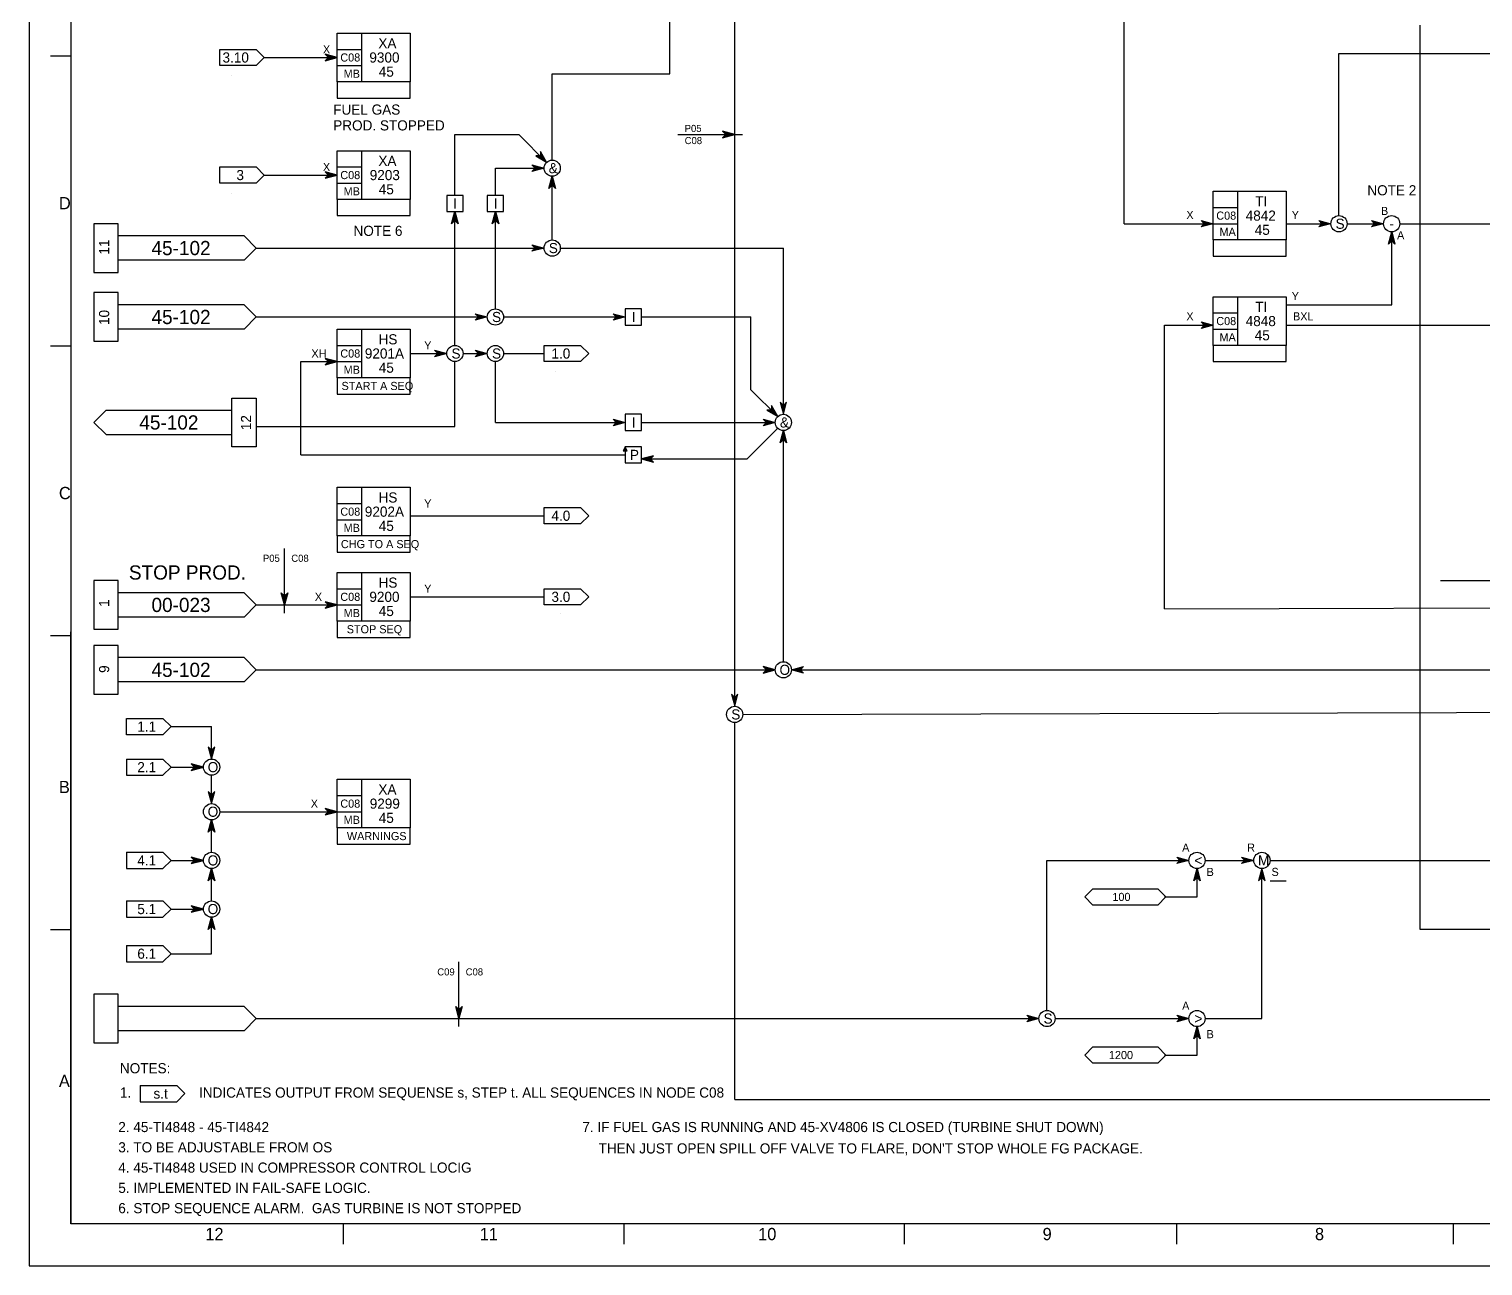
# Model space of a CAD drawing. Extents: x 0 to 841, y 0 to 594.
# Drawn here: x 0 to 358.5, y 0 to 305 of the extents above; entities that cross this region are included whole.
import ezdxf

# ---------------------------------------------------------------- set-up
doc = ezdxf.new("R2010")
doc.units = 0
for name, color, linetype in [('01-LIN-025-A', 7, 'Continuous'), ('08-LIN-050-A', 7, 'Continuous'), ('09-LIN-050-B', 7, 'Continuous'), ('12-LIN-100-A', 7, 'Continuous'), ('35-TXT-025', 7, 'Continuous'), ('43-', 7, 'Continuous'), ('45-', 7, 'Continuous'), ('46-', 7, 'Continuous'), ('48-BOR-018', 7, 'Continuous'), ('49-LOG-UD', 7, 'Continuous'), ('50-REV-035-TRNG', 7, 'Continuous')]:
    doc.layers.add(name, color=color, linetype=linetype)

msp = doc.modelspace()

# ---------------------------------------------------------------- linework, layer by layer
at = {"layer": '01-LIN-025-A'}
for p, q in [((10.33, 582.23), (10.33, 10.38)), ((10.33, 582.23), (10.33, 10.38)), ((10.33, 298.32), (5.32, 298.32)), ((10.33, 298.32), (5.32, 298.32)), ((47, 296), (47, 300)), ((47, 300), (56, 300)), ((47, 296), (47, 300)), ((47, 300), (56, 300)), ((56, 300), (58, 298)), ((56, 300), (58, 298)), ((58, 298), (56, 296)), ((58, 298), (56, 296)), ((56, 296), (47, 296)), ((56, 296), (47, 296)), ((47, 267), (47, 271)), ((47, 271), (56, 271)), ((47, 267), (47, 271)), ((47, 271), (56, 271)), ((56, 271), (58, 269)), ((56, 271), (58, 269)), ((58, 269), (56, 267)), ((58, 269), (56, 267)), ((56, 267), (47, 267)), ((56, 267), (47, 267)), ((10.33, 226.84), (5.32, 226.84)), ((10.33, 226.84), (5.32, 226.84)), ((127, 223), (127, 227)), ((127, 227), (136, 227)), ((127, 223), (127, 227)), ((127, 227), (136, 227)), ((136, 227), (138, 225)), ((136, 227), (138, 225)), ((136, 223), (127, 223)), ((136, 223), (127, 223)), ((138, 225), (136, 223)), ((138, 225), (136, 223)), ((127, 183), (127, 187)), ((127, 187), (136, 187)), ((136, 187), (138, 185)), ((136, 183), (127, 183)), ((138, 185), (136, 183)), ((127, 163), (127, 167)), ((127, 167), (136, 167)), ((136, 167), (138, 165)), ((138, 165), (136, 163)), ((136, 163), (127, 163)), ((10.33, 155.36), (5.32, 155.36)), ((10.33, 155.36), (5.32, 155.36)), ((10.33, 10.38), (10.33, 156.36)), ((10.33, 10.38), (10.33, 156.36)), ((24, 131), (24, 135)), ((24, 135), (33, 135)), ((33, 135), (35, 133)), ((35, 133), (33, 131)), ((33, 131), (24, 131)), ((306, 95), (310, 95)), ((10.33, 82.87), (5.32, 82.87)), ((10.33, 82.87), (5.32, 82.87)), ((648.95, 10.38), (10.33, 10.38)), ((648.95, 10.38), (10.33, 10.38)), ((77.49, 10.38), (77.49, 5.35)), ((77.49, 10.38), (77.49, 5.35)), ((146.65, 10.38), (146.65, 5.35)), ((146.65, 10.38), (146.65, 5.35)), ((215.82, 10.38), (215.82, 5.35)), ((215.82, 10.38), (215.82, 5.35)), ((282.98, 10.38), (282.98, 5.35)), ((282.98, 10.38), (282.98, 5.35)), ((351.14, 10.38), (351.14, 5.35)), ((351.14, 10.38), (351.14, 5.35))]:
    msp.add_line(p, q, dxfattribs=at)
for points in [[(160, 279), (175.95, 279)], [(63, 161), (63, 176.95)], [(106, 59), (106, 74.95)]]:
    msp.add_lwpolyline(points, dxfattribs=at)
at = {"layer": '08-LIN-050-A'}
for p, q in [((343, 83), (343, 306)), ((601, 83), (343, 83))]:
    msp.add_line(p, q, dxfattribs=at)
at = {"layer": '09-LIN-050-B'}
msp.add_lwpolyline([(0, 0), (841, 0), (841, 594), (0, 594)], close=True, dxfattribs=at)
msp.add_lwpolyline([(0, 0), (841, 0), (841, 594), (0, 594)], close=True, dxfattribs=at)
at = {"layer": '12-LIN-100-A'}
for p, q in [((49.8, 293.5), (49.8, 293.5)), ((49.8, 293.5), (49.8, 293.5)), ((49.8, 264.5), (49.8, 264.5)), ((49.8, 264.5), (49.8, 264.5)), ((129.8, 220.5), (129.8, 220.5)), ((129.8, 220.5), (129.8, 220.5)), ((131, 161), (131, 161)), ((24, 125), (24, 121)), ((24, 125), (33, 125)), ((35, 123), (33, 125)), ((33, 121), (35, 123)), ((24, 121), (33, 121)), ((24, 102), (24, 98)), ((24, 102), (33, 102)), ((35, 100), (33, 102)), ((24, 98), (33, 98)), ((33, 98), (35, 100)), ((24, 90), (24, 86)), ((24, 90), (33, 90)), ((35, 88), (33, 90)), ((33, 86), (35, 88)), ((24, 86), (33, 86)), ((24, 79), (24, 75)), ((24, 79), (33, 79)), ((35, 77), (33, 79)), ((33, 75), (35, 77)), ((24, 75), (33, 75)), ((27.4, 44.5), (27.4, 40.5)), ((27.4, 44.5), (36.4, 44.5)), ((38.4, 42.5), (36.4, 44.5)), ((27.4, 40.5), (36.4, 40.5)), ((36.4, 40.5), (38.4, 42.5))]:
    msp.add_line(p, q, dxfattribs=at)
at = {"layer": '46-'}
for p, q in [((76, 298), (73, 298.8)), ((73, 298.8), (73.8, 298)), ((73.8, 298), (73, 297.2)), ((73, 297.2), (76, 298)), ((75.6, 298), (73.4, 298.6)), ((73.4, 298.6), (74, 298)), ((74, 298), (73.4, 297.4)), ((73.4, 297.4), (75.6, 298)), ((75.2, 298), (73.8, 298.4)), ((73.8, 298.4), (74.2, 298)), ((74.2, 298), (73.8, 297.6)), ((73.8, 297.6), (75.2, 298)), ((74.8, 298), (74.2, 298.2)), ((74.2, 298.2), (74.4, 298)), ((74.4, 298), (74.2, 297.8)), ((74.2, 297.8), (74.8, 298)), ((174, 279), (171, 279.8)), ((171, 279.8), (171.8, 279)), ((171.8, 279), (171, 278.2)), ((171, 278.2), (174, 279)), ((173.6, 279), (171.4, 279.6)), ((171.4, 279.6), (172, 279)), ((172, 279), (171.4, 278.4)), ((171.4, 278.4), (173.6, 279)), ((173.2, 279), (171.8, 279.4)), ((171.8, 279.4), (172.2, 279)), ((172.2, 279), (171.8, 278.6)), ((171.8, 278.6), (173.2, 279)), ((172.8, 279), (172.2, 279.2)), ((172.2, 279.2), (172.4, 279)), ((172.4, 279), (172.2, 278.8)), ((172.2, 278.8), (172.8, 279)), ((126.07, 273.72), (124.94, 273.72)), ((124.94, 273.72), (127.63, 272.17)), ((126.22, 273.58), (125.37, 273.58)), ((125.37, 273.58), (127.35, 272.45)), ((126.36, 273.44), (125.79, 273.44)), ((125.79, 273.44), (127.06, 272.73)), ((127.63, 272.17), (126.07, 274.85)), ((126.07, 274.85), (126.07, 273.72)), ((127.35, 272.45), (126.22, 274.43)), ((126.22, 274.43), (126.22, 273.58)), ((126.5, 273.3), (126.22, 273.3)), ((126.22, 273.3), (126.78, 273.02)), ((127.06, 272.73), (126.36, 274.01)), ((126.36, 274.01), (126.36, 273.44)), ((126.78, 273.02), (126.5, 273.58)), ((126.5, 273.58), (126.5, 273.3)), ((76, 269), (73, 269.8)), ((73, 269.8), (73.8, 269)), ((73.8, 269), (73, 268.2)), ((73, 268.2), (76, 269)), ((75.6, 269), (73.4, 269.6)), ((73.4, 269.6), (74, 269)), ((74, 269), (73.4, 268.4)), ((73.4, 268.4), (75.6, 269)), ((75.2, 269), (73.8, 269.4)), ((73.8, 269.4), (74.2, 269)), ((74.2, 269), (73.8, 268.6)), ((73.8, 268.6), (75.2, 269)), ((74.8, 269), (74.2, 269.2)), ((74.2, 269.2), (74.4, 269)), ((74.4, 269), (74.2, 268.8)), ((74.2, 268.8), (74.8, 269)), ((124.8, 270.7), (124, 271.5)), ((124, 271.5), (127, 270.7)), ((127, 270.7), (124, 269.9)), ((124, 269.9), (124.8, 270.7)), ((125, 270.7), (124.4, 271.3)), ((124.4, 271.3), (126.6, 270.7)), ((126.6, 270.7), (124.4, 270.1)), ((124.4, 270.1), (125, 270.7)), ((125.2, 270.7), (124.8, 271.1)), ((124.8, 271.1), (126.2, 270.7)), ((126.2, 270.7), (124.8, 270.3)), ((124.8, 270.3), (125.2, 270.7)), ((125.4, 270.7), (125.2, 270.9)), ((125.2, 270.9), (125.8, 270.7)), ((125.8, 270.7), (125.2, 270.5)), ((125.2, 270.5), (125.4, 270.7)), ((128.2, 265.7), (129, 268.7)), ((129, 266.5), (128.2, 265.7)), ((128.4, 266.1), (129, 268.3)), ((129, 266.7), (128.4, 266.1)), ((128.6, 266.5), (129, 267.89)), ((129, 266.89), (128.6, 266.5)), ((128.8, 266.9), (129, 267.5)), ((129, 267.1), (128.8, 266.9)), ((129, 268.7), (129.8, 265.7)), ((129, 268.3), (129.6, 266.1)), ((129, 267.89), (129.4, 266.5)), ((129, 267.5), (129.2, 266.9)), ((129.2, 266.9), (129, 267.1)), ((129.4, 266.5), (129, 266.89)), ((129.6, 266.1), (129, 266.7)), ((129.8, 265.7), (129, 266.5)), ((104.2, 257), (105, 260)), ((104.4, 257.4), (105, 259.6)), ((104.6, 257.8), (105, 259.2)), ((105, 258.2), (104.6, 257.8)), ((104.8, 258.2), (105, 258.8)), ((105, 258.4), (104.8, 258.2)), ((105, 260), (105.8, 257)), ((105, 259.6), (105.6, 257.4)), ((105, 259.2), (105.4, 257.8)), ((105, 258.8), (105.2, 258.2)), ((105.2, 258.2), (105, 258.4)), ((105.4, 257.8), (105, 258.2)), ((114.2, 257), (115, 260)), ((114.4, 257.4), (115, 259.6)), ((114.6, 257.8), (115, 259.2)), ((115, 258.2), (114.6, 257.8)), ((114.8, 258.2), (115, 258.8)), ((115, 258.4), (114.8, 258.2)), ((115, 260), (115.8, 257)), ((115, 259.6), (115.6, 257.4)), ((115, 259.2), (115.4, 257.8)), ((115, 258.8), (115.2, 258.2)), ((115.2, 258.2), (115, 258.4)), ((115.4, 257.8), (115, 258.2)), ((105, 257.8), (104.2, 257)), ((105, 258), (104.4, 257.4)), ((105.6, 257.4), (105, 258)), ((105.8, 257), (105, 257.8)), ((115, 257.8), (114.2, 257)), ((115, 258), (114.4, 257.4)), ((115.6, 257.4), (115, 258)), ((115.8, 257), (115, 257.8)), ((289.8, 257), (289, 257.8)), ((289, 257.8), (292, 257)), ((292, 257), (289, 256.2)), ((289, 256.2), (289.8, 257)), ((290, 257), (289.4, 257.6)), ((289.4, 257.6), (291.6, 257)), ((291.6, 257), (289.4, 256.4)), ((289.4, 256.4), (290, 257)), ((290.2, 257), (289.8, 257.4)), ((289.8, 257.4), (291.2, 257)), ((291.2, 257), (289.8, 256.6)), ((289.8, 256.6), (290.2, 257)), ((290.4, 257), (290.2, 257.2)), ((290.2, 257.2), (290.8, 257)), ((290.8, 257), (290.2, 256.8)), ((290.2, 256.8), (290.4, 257)), ((318.8, 257), (318, 257.8)), ((318, 257.8), (321, 257)), ((321, 257), (318, 256.2)), ((318, 256.2), (318.8, 257)), ((319, 257), (318.4, 257.6)), ((318.4, 257.6), (320.6, 257)), ((320.6, 257), (318.4, 256.4)), ((318.4, 256.4), (319, 257)), ((319.2, 257), (318.8, 257.4)), ((318.8, 257.4), (320.2, 257)), ((320.2, 257), (318.8, 256.6)), ((318.8, 256.6), (319.2, 257)), ((319.4, 257), (319.2, 257.2)), ((319.2, 257.2), (319.8, 257)), ((319.8, 257), (319.2, 256.8)), ((319.2, 256.8), (319.4, 257)), ((331.8, 257), (331, 257.8)), ((331, 257.8), (334, 257)), ((334, 257), (331, 256.2)), ((331, 256.2), (331.8, 257)), ((332, 257), (331.4, 257.6)), ((331.4, 257.6), (333.6, 257)), ((333.6, 257), (331.4, 256.4)), ((331.4, 256.4), (332, 257)), ((332.2, 257), (331.8, 257.4)), ((331.8, 257.4), (333.2, 257)), ((333.2, 257), (331.8, 256.6)), ((331.8, 256.6), (332.2, 257)), ((332.4, 257), (332.2, 257.2)), ((332.2, 257.2), (332.8, 257)), ((332.8, 257), (332.2, 256.8)), ((332.2, 256.8), (332.4, 257)), ((335.2, 252), (336, 255)), ((335.4, 252.4), (336, 254.6)), ((336, 255), (336.8, 252)), ((336, 254.6), (336.6, 252.4)), ((124.8, 251), (124, 251.8)), ((124, 251.8), (127, 251)), ((127, 251), (124, 250.2)), ((124, 250.2), (124.8, 251)), ((125, 251), (124.4, 251.6)), ((124.4, 251.6), (126.6, 251)), ((126.6, 251), (124.4, 250.4)), ((124.4, 250.4), (125, 251)), ((125.2, 251), (124.8, 251.4)), ((124.8, 251.4), (126.2, 251)), ((126.2, 251), (124.8, 250.6)), ((124.8, 250.6), (125.2, 251)), ((125.4, 251), (125.2, 251.2)), ((125.2, 251.2), (125.8, 251)), ((125.8, 251), (125.2, 250.8)), ((125.2, 250.8), (125.4, 251)), ((336, 252.8), (335.2, 252)), ((336, 253), (335.4, 252.4)), ((335.6, 252.8), (336, 254.2)), ((336, 253.2), (335.6, 252.8)), ((335.8, 253.2), (336, 253.8)), ((336, 253.4), (335.8, 253.2)), ((336, 254.2), (336.4, 252.8)), ((336, 253.8), (336.2, 253.2)), ((336.2, 253.2), (336, 253.4)), ((336.4, 252.8), (336, 253.2)), ((336.6, 252.4), (336, 253)), ((336.8, 252), (336, 252.8)), ((110.8, 234), (110, 234.8)), ((110, 234.8), (113, 234)), ((113, 234), (110, 233.2)), ((110, 233.2), (110.8, 234)), ((111, 234), (110.4, 234.6)), ((110.4, 234.6), (112.6, 234)), ((112.6, 234), (110.4, 233.4)), ((110.4, 233.4), (111, 234)), ((111.2, 234), (110.8, 234.4)), ((110.8, 234.4), (112.2, 234)), ((112.2, 234), (110.8, 233.6)), ((110.8, 233.6), (111.2, 234)), ((111.4, 234), (111.2, 234.2)), ((111.2, 234.2), (111.8, 234)), ((111.8, 234), (111.2, 233.8)), ((111.2, 233.8), (111.4, 234)), ((144.8, 234), (144, 234.8)), ((144, 234.8), (147, 234)), ((147, 234), (144, 233.2)), ((144, 233.2), (144.8, 234)), ((145, 234), (144.4, 234.6)), ((144.4, 234.6), (146.6, 234)), ((146.6, 234), (144.4, 233.4)), ((144.4, 233.4), (145, 234)), ((145.2, 234), (144.8, 234.4)), ((144.8, 234.4), (146.2, 234)), ((146.2, 234), (144.8, 233.6)), ((144.8, 233.6), (145.2, 234)), ((145.4, 234), (145.2, 234.2)), ((145.2, 234.2), (145.8, 234)), ((145.8, 234), (145.2, 233.8)), ((145.2, 233.8), (145.4, 234)), ((289.8, 232), (289, 232.8)), ((289, 232.8), (292, 232)), ((292, 232), (289, 231.2)), ((289, 231.2), (289.8, 232)), ((290, 232), (289.4, 232.6)), ((289.4, 232.6), (291.6, 232)), ((291.6, 232), (289.4, 231.4)), ((289.4, 231.4), (290, 232)), ((290.2, 232), (289.8, 232.4)), ((289.8, 232.4), (291.2, 232)), ((291.2, 232), (289.8, 231.6)), ((289.8, 231.6), (290.2, 232)), ((290.4, 232), (290.2, 232.2)), ((290.2, 232.2), (290.8, 232)), ((290.8, 232), (290.2, 231.8)), ((290.2, 231.8), (290.4, 232)), ((76, 223), (73, 223.8)), ((73, 223.8), (73.8, 223)), ((73.8, 223), (73, 222.2)), ((73, 222.2), (76, 223)), ((75.6, 223), (73.4, 223.6)), ((73.4, 223.6), (74, 223)), ((74, 223), (73.4, 222.4)), ((73.4, 222.4), (75.6, 223)), ((75.2, 223), (73.8, 223.4)), ((73.8, 223.4), (74.2, 223)), ((74.2, 223), (73.8, 222.6)), ((73.8, 222.6), (75.2, 223)), ((74.8, 223), (74.2, 223.2)), ((74.2, 223.2), (74.4, 223)), ((74.4, 223), (74.2, 222.8)), ((74.2, 222.8), (74.8, 223)), ((100.8, 225), (100, 225.8)), ((100, 225.8), (103, 225)), ((103, 225), (100, 224.2)), ((100, 224.2), (100.8, 225)), ((101, 225), (100.4, 225.6)), ((100.4, 225.6), (102.6, 225)), ((102.6, 225), (100.4, 224.4)), ((100.4, 224.4), (101, 225)), ((101.2, 225), (100.8, 225.4)), ((100.8, 225.4), (102.2, 225)), ((102.2, 225), (100.8, 224.6)), ((100.8, 224.6), (101.2, 225)), ((101.4, 225), (101.2, 225.2)), ((101.2, 225.2), (101.8, 225)), ((101.8, 225), (101.2, 224.8)), ((101.2, 224.8), (101.4, 225)), ((110.8, 225), (110, 225.8)), ((110, 225.8), (113, 225)), ((113, 225), (110, 224.2)), ((110, 224.2), (110.8, 225)), ((111, 225), (110.4, 225.6)), ((110.4, 225.6), (112.6, 225)), ((112.6, 225), (110.4, 224.4)), ((110.4, 224.4), (111, 225)), ((111.2, 225), (110.8, 225.4)), ((110.8, 225.4), (112.2, 225)), ((112.2, 225), (110.8, 224.6)), ((110.8, 224.6), (111.2, 225)), ((111.4, 225), (111.2, 225.2)), ((111.2, 225.2), (111.8, 225)), ((111.8, 225), (111.2, 224.8)), ((111.2, 224.8), (111.4, 225)), ((184.63, 209.47), (183.07, 212.16)), ((183.07, 212.16), (183.07, 211.03)), ((184.35, 209.75), (183.22, 211.73)), ((183.22, 211.73), (183.22, 210.89)), ((186, 212.2), (185.2, 213)), ((185.2, 213), (186, 210)), ((186, 212), (185.4, 212.6)), ((185.4, 212.6), (186, 210.4)), ((186, 211.8), (185.6, 212.2)), ((185.6, 212.2), (186, 210.8)), ((186, 211.6), (185.8, 211.8)), ((185.8, 211.8), (186, 211.2)), ((186, 210), (186.8, 213)), ((186.8, 213), (186, 212.2)), ((186, 210.4), (186.6, 212.6)), ((186.6, 212.6), (186, 212)), ((186, 210.8), (186.4, 212.2)), ((186.4, 212.2), (186, 211.8)), ((186, 211.2), (186.2, 211.8)), ((186.2, 211.8), (186, 211.6)), ((144.8, 208), (144, 208.8)), ((144, 208.8), (147, 208)), ((147, 208), (144, 207.2)), ((144, 207.2), (144.8, 208)), ((145, 208), (144.4, 208.6)), ((144.4, 208.6), (146.6, 208)), ((146.6, 208), (144.4, 207.4)), ((144.4, 207.4), (145, 208)), ((145.2, 208), (144.8, 208.4)), ((144.8, 208.4), (146.2, 208)), ((146.2, 208), (144.8, 207.6)), ((144.8, 207.6), (145.2, 208)), ((145.4, 208), (145.2, 208.2)), ((145.2, 208.2), (145.8, 208)), ((145.8, 208), (145.2, 207.8)), ((145.2, 207.8), (145.4, 208)), ((181.8, 208), (181, 208.8)), ((181, 208.8), (184, 208)), ((184, 208), (181, 207.2)), ((181, 207.2), (181.8, 208)), ((182, 208), (181.4, 208.6)), ((181.4, 208.6), (183.6, 208)), ((183.6, 208), (181.4, 207.4)), ((181.4, 207.4), (182, 208)), ((182.2, 208), (181.8, 208.4)), ((181.8, 208.4), (183.2, 208)), ((183.2, 208), (181.8, 207.6)), ((181.8, 207.6), (182.2, 208)), ((183.07, 211.03), (181.94, 211.03)), ((181.94, 211.03), (184.63, 209.47)), ((182.4, 208), (182.2, 208.2)), ((182.2, 208.2), (182.8, 208)), ((182.8, 208), (182.2, 207.8)), ((182.2, 207.8), (182.4, 208)), ((183.22, 210.89), (182.37, 210.89)), ((182.37, 210.89), (184.35, 209.75)), ((183.36, 210.74), (182.79, 210.74)), ((182.79, 210.74), (184.06, 210.04)), ((183.5, 210.6), (183.22, 210.6)), ((183.22, 210.6), (183.78, 210.32)), ((184.06, 210.04), (183.36, 211.31)), ((183.36, 211.31), (183.36, 210.74)), ((183.78, 210.32), (183.5, 210.89)), ((183.5, 210.89), (183.5, 210.6)), ((185.2, 203), (186, 206)), ((185.4, 203.4), (186, 205.6)), ((185.6, 203.8), (186, 205.2)), ((185.8, 204.2), (186, 204.8)), ((186, 204.4), (185.8, 204.2)), ((186, 206), (186.8, 203)), ((186, 205.6), (186.6, 203.4)), ((186, 205.2), (186.4, 203.8)), ((186, 204.8), (186.2, 204.2)), ((186.2, 204.2), (186, 204.4)), ((186, 203.8), (185.2, 203)), ((186, 204), (185.4, 203.4)), ((186, 204.2), (185.6, 203.8)), ((186.4, 203.8), (186, 204.2)), ((186.6, 203.4), (186, 204)), ((186.8, 203), (186, 203.8)), ((154, 199.8), (151, 199)), ((151, 199), (154, 198.2)), ((153.6, 199.6), (151.4, 199)), ((151.4, 199), (153.6, 198.4)), ((153.2, 199.4), (151.8, 199)), ((151.8, 199), (153.2, 198.6)), ((152.8, 199.2), (152.2, 199)), ((152.2, 199), (152.8, 198.8)), ((152.6, 199), (152.8, 199.2)), ((152.8, 198.8), (152.6, 199)), ((152.8, 199), (153.2, 199.4)), ((153.2, 198.6), (152.8, 199)), ((153, 199), (153.6, 199.6)), ((153.6, 198.4), (153, 199)), ((153.2, 199), (154, 199.8)), ((154, 198.2), (153.2, 199)), ((348, 169), (394, 169)), ((63, 163), (62.2, 166)), ((62.2, 166), (63, 165.2)), ((63, 163.4), (62.4, 165.6)), ((62.4, 165.6), (63, 165)), ((63, 163.8), (62.6, 165.2)), ((62.6, 165.2), (63, 164.8)), ((63, 165.2), (63.8, 166)), ((63.8, 166), (63, 163)), ((63, 165), (63.6, 165.6)), ((63.6, 165.6), (63, 163.4)), ((63, 164.8), (63.4, 165.2)), ((63.4, 165.2), (63, 163.8)), ((63, 164.2), (62.8, 164.8)), ((62.8, 164.8), (63, 164.6)), ((63, 164.6), (63.2, 164.8)), ((63.2, 164.8), (63, 164.2)), ((76, 163), (73, 163.8)), ((73, 163.8), (73.8, 163)), ((73.8, 163), (73, 162.2)), ((73, 162.2), (76, 163)), ((75.6, 163), (73.4, 163.6)), ((73.4, 163.6), (74, 163)), ((74, 163), (73.4, 162.4)), ((73.4, 162.4), (75.6, 163)), ((75.2, 163), (73.8, 163.4)), ((73.8, 163.4), (74.2, 163)), ((74.2, 163), (73.8, 162.6)), ((73.8, 162.6), (75.2, 163)), ((74.8, 163), (74.2, 163.2)), ((74.2, 163.2), (74.4, 163)), ((74.4, 163), (74.2, 162.8)), ((74.2, 162.8), (74.8, 163)), ((184, 147), (181, 147.8)), ((181, 147.8), (181.8, 147)), ((181.8, 147), (181, 146.2)), ((181, 146.2), (184, 147)), ((183.6, 147), (181.4, 147.6)), ((181.4, 147.6), (182, 147)), ((182, 147), (181.4, 146.4)), ((181.4, 146.4), (183.6, 147)), ((183.2, 147), (181.8, 147.4)), ((181.8, 147.4), (182.2, 147)), ((182.2, 147), (181.8, 146.6)), ((181.8, 146.6), (183.2, 147)), ((182.8, 147), (182.2, 147.2)), ((182.2, 147.2), (182.4, 147)), ((182.4, 147), (182.2, 146.8)), ((182.2, 146.8), (182.8, 147)), ((188, 147), (191, 147.8)), ((191, 146.2), (188, 147)), ((188.4, 147), (190.6, 147.6)), ((190.6, 146.4), (188.4, 147)), ((188.8, 147), (190.2, 147.4)), ((190.2, 146.6), (188.8, 147)), ((189.2, 147), (189.8, 147.2)), ((189.8, 146.8), (189.2, 147)), ((189.8, 147.2), (189.6, 147)), ((189.6, 147), (189.8, 146.8)), ((190.2, 147.4), (189.8, 147)), ((189.8, 147), (190.2, 146.6)), ((190.6, 147.6), (190, 147)), ((190, 147), (190.6, 146.4)), ((191, 147.8), (190.2, 147)), ((190.2, 147), (191, 146.2)), ((174, 140.2), (173.2, 141)), ((173.2, 141), (174, 138)), ((174, 140), (173.4, 140.6)), ((173.4, 140.6), (174, 138.4)), ((174, 139.8), (173.6, 140.2)), ((173.6, 140.2), (174, 138.8)), ((174, 138), (174.8, 141)), ((174.8, 141), (174, 140.2)), ((174, 138.4), (174.6, 140.6)), ((174.6, 140.6), (174, 140)), ((174, 138.8), (174.4, 140.2)), ((174.4, 140.2), (174, 139.8)), ((174, 139.6), (173.8, 139.8)), ((173.8, 139.8), (174, 139.2)), ((174, 139.2), (174.2, 139.8)), ((174.2, 139.8), (174, 139.6)), ((45, 127.2), (44.2, 128)), ((44.2, 128), (45, 125)), ((45, 127), (44.4, 127.6)), ((44.4, 127.6), (45, 125.4)), ((45, 126.8), (44.6, 127.2)), ((44.6, 127.2), (45, 125.8)), ((45, 126.6), (44.8, 126.8)), ((44.8, 126.8), (45, 126.2)), ((45, 125), (45.8, 128)), ((45.8, 128), (45, 127.2)), ((45, 125.4), (45.6, 127.6)), ((45.6, 127.6), (45, 127)), ((45, 125.8), (45.4, 127.2)), ((45.4, 127.2), (45, 126.8)), ((45, 126.2), (45.2, 126.8)), ((45.2, 126.8), (45, 126.6)), ((43, 123), (40, 123.8)), ((40, 123.8), (40.8, 123)), ((40.8, 123), (40, 122.2)), ((40, 122.2), (43, 123)), ((42.6, 123), (40.4, 123.6)), ((40.4, 123.6), (41, 123)), ((41, 123), (40.4, 122.4)), ((40.4, 122.4), (42.6, 123)), ((42.2, 123), (40.8, 123.4)), ((40.8, 123.4), (41.2, 123)), ((41.2, 123), (40.8, 122.6)), ((40.8, 122.6), (42.2, 123)), ((41.8, 123), (41.2, 123.2)), ((41.2, 123.2), (41.4, 123)), ((41.4, 123), (41.2, 122.8)), ((41.2, 122.8), (41.8, 123)), ((45, 116.2), (44.2, 117)), ((44.2, 117), (45, 114)), ((45, 116), (44.4, 116.6)), ((44.4, 116.6), (45, 114.4)), ((45, 115.8), (44.6, 116.2)), ((44.6, 116.2), (45, 114.8)), ((45, 115.6), (44.8, 115.8)), ((44.8, 115.8), (45, 115.2)), ((45, 114), (45.8, 117)), ((45.8, 117), (45, 116.2)), ((45, 114.4), (45.6, 116.6)), ((45.6, 116.6), (45, 116)), ((45, 114.8), (45.4, 116.2)), ((45.4, 116.2), (45, 115.8)), ((45, 115.2), (45.2, 115.8)), ((45.2, 115.8), (45, 115.6)), ((76, 112), (73, 112.8)), ((73, 112.8), (73.8, 112)), ((73.8, 112), (73, 111.2)), ((73, 111.2), (76, 112)), ((75.6, 112), (73.4, 112.6)), ((73.4, 112.6), (74, 112)), ((74, 112), (73.4, 111.4)), ((73.4, 111.4), (75.6, 112)), ((75.2, 112), (73.8, 112.4)), ((73.8, 112.4), (74.2, 112)), ((74.2, 112), (73.8, 111.6)), ((73.8, 111.6), (75.2, 112)), ((74.8, 112), (74.2, 112.2)), ((74.2, 112.2), (74.4, 112)), ((74.4, 112), (74.2, 111.8)), ((74.2, 111.8), (74.8, 112)), ((44.2, 107), (45, 110)), ((45, 107.8), (44.2, 107)), ((44.4, 107.4), (45, 109.6)), ((45, 108), (44.4, 107.4)), ((44.6, 107.8), (45, 109.2)), ((45, 108.2), (44.6, 107.8)), ((44.8, 108.2), (45, 108.8)), ((45, 108.4), (44.8, 108.2)), ((45, 110), (45.8, 107)), ((45, 109.6), (45.6, 107.4)), ((45, 109.2), (45.4, 107.8)), ((45, 108.8), (45.2, 108.2)), ((45.2, 108.2), (45, 108.4)), ((45.4, 107.8), (45, 108.2)), ((45.6, 107.4), (45, 108)), ((45.8, 107), (45, 107.8)), ((43, 100), (40, 100.8)), ((40, 100.8), (40.8, 100)), ((42.6, 100), (40.4, 100.6)), ((40.4, 100.6), (41, 100)), ((42.2, 100), (40.8, 100.4)), ((40.8, 100.4), (41.2, 100)), ((283.8, 100), (283, 100.8)), ((283, 100.8), (286, 100)), ((284, 100), (283.4, 100.6)), ((283.4, 100.6), (285.6, 100)), ((284.2, 100), (283.8, 100.4)), ((283.8, 100.4), (285.2, 100)), ((299.8, 100), (299, 100.8)), ((299, 100.8), (302, 100)), ((300, 100), (299.4, 100.6)), ((299.4, 100.6), (301.6, 100)), ((300.2, 100), (299.8, 100.4)), ((299.8, 100.4), (301.2, 100)), ((40.8, 100), (40, 99.2)), ((40, 99.2), (43, 100)), ((41, 100), (40.4, 99.4)), ((40.4, 99.4), (42.6, 100)), ((41.2, 100), (40.8, 99.6)), ((40.8, 99.6), (42.2, 100)), ((41.8, 100), (41.2, 100.2)), ((41.2, 100.2), (41.4, 100)), ((41.4, 100), (41.2, 99.8)), ((41.2, 99.8), (41.8, 100)), ((44.2, 95), (45, 98)), ((44.4, 95.4), (45, 97.6)), ((44.6, 95.8), (45, 97.2)), ((44.8, 96.2), (45, 96.8)), ((45, 98), (45.8, 95)), ((45, 97.6), (45.6, 95.4)), ((45, 97.2), (45.4, 95.8)), ((45, 96.8), (45.2, 96.2)), ((286, 100), (283, 99.2)), ((283, 99.2), (283.8, 100)), ((285.6, 100), (283.4, 99.4)), ((283.4, 99.4), (284, 100)), ((285.2, 100), (283.8, 99.6)), ((283.8, 99.6), (284.2, 100)), ((284.4, 100), (284.2, 100.2)), ((284.2, 100.2), (284.8, 100)), ((284.8, 100), (284.2, 99.8)), ((284.2, 99.8), (284.4, 100)), ((287.2, 95), (288, 98)), ((287.4, 95.4), (288, 97.6)), ((287.6, 95.8), (288, 97.2)), ((287.8, 96.2), (288, 96.8)), ((288, 98), (288.8, 95)), ((288, 97.6), (288.6, 95.4)), ((288, 97.2), (288.4, 95.8)), ((288, 96.8), (288.2, 96.2)), ((302, 100), (299, 99.2)), ((299, 99.2), (299.8, 100)), ((301.6, 100), (299.4, 99.4)), ((299.4, 99.4), (300, 100)), ((301.2, 100), (299.8, 99.6)), ((299.8, 99.6), (300.2, 100)), ((300.4, 100), (300.2, 100.2)), ((300.2, 100.2), (300.8, 100)), ((300.8, 100), (300.2, 99.8)), ((300.2, 99.8), (300.4, 100)), ((304, 98), (303.2, 95)), ((304, 97.6), (303.4, 95.4)), ((304, 97.2), (303.6, 95.8)), ((304, 96.8), (303.8, 96.2)), ((304.8, 95), (304, 98)), ((304.6, 95.4), (304, 97.6)), ((304.4, 95.8), (304, 97.2)), ((304.2, 96.2), (304, 96.8)), ((45, 95.8), (44.2, 95)), ((45, 96), (44.4, 95.4)), ((45, 96.2), (44.6, 95.8)), ((45, 96.4), (44.8, 96.2)), ((45.2, 96.2), (45, 96.4)), ((45.4, 95.8), (45, 96.2)), ((45.6, 95.4), (45, 96)), ((45.8, 95), (45, 95.8)), ((288, 95.8), (287.2, 95)), ((288, 96), (287.4, 95.4)), ((288, 96.2), (287.6, 95.8)), ((288, 96.4), (287.8, 96.2)), ((288.2, 96.2), (288, 96.4)), ((288.4, 95.8), (288, 96.2)), ((288.6, 95.4), (288, 96)), ((288.8, 95), (288, 95.8)), ((303.2, 95), (304, 95.8)), ((303.4, 95.4), (304, 96)), ((303.6, 95.8), (304, 96.2)), ((303.8, 96.2), (304, 96.4)), ((304, 96.4), (304.2, 96.2)), ((304, 96.2), (304.4, 95.8)), ((304, 96), (304.6, 95.4)), ((304, 95.8), (304.8, 95)), ((43, 88), (40, 88.8)), ((40, 88.8), (40.8, 88)), ((40.8, 88), (40, 87.2)), ((40, 87.2), (43, 88)), ((42.6, 88), (40.4, 88.6)), ((40.4, 88.6), (41, 88)), ((41, 88), (40.4, 87.4)), ((40.4, 87.4), (42.6, 88)), ((42.2, 88), (40.8, 88.4)), ((40.8, 88.4), (41.2, 88)), ((41.2, 88), (40.8, 87.6)), ((40.8, 87.6), (42.2, 88)), ((41.8, 88), (41.2, 88.2)), ((41.2, 88.2), (41.4, 88)), ((41.4, 88), (41.2, 87.8)), ((41.2, 87.8), (41.8, 88)), ((44.2, 83), (45, 86)), ((45, 83.8), (44.2, 83)), ((44.4, 83.4), (45, 85.6)), ((45, 84), (44.4, 83.4)), ((44.6, 83.8), (45, 85.2)), ((45, 84.2), (44.6, 83.8)), ((44.8, 84.2), (45, 84.8)), ((45, 84.4), (44.8, 84.2)), ((45, 86), (45.8, 83)), ((45, 85.6), (45.6, 83.4)), ((45, 85.2), (45.4, 83.8)), ((45, 84.8), (45.2, 84.2)), ((45.2, 84.2), (45, 84.4)), ((45.4, 83.8), (45, 84.2)), ((45.6, 83.4), (45, 84)), ((45.8, 83), (45, 83.8)), ((106, 61), (105.2, 64)), ((105.2, 64), (106, 63.2)), ((106, 61.4), (105.4, 63.6)), ((105.4, 63.6), (106, 63)), ((106, 61.8), (105.6, 63.2)), ((105.6, 63.2), (106, 62.8)), ((106, 62.2), (105.8, 62.8)), ((105.8, 62.8), (106, 62.6)), ((106, 63.2), (106.8, 64)), ((106.8, 64), (106, 61)), ((106, 63), (106.6, 63.6)), ((106.6, 63.6), (106, 61.4)), ((106, 62.8), (106.4, 63.2)), ((106.4, 63.2), (106, 61.8)), ((106, 62.6), (106.2, 62.8)), ((106.2, 62.8), (106, 62.2)), ((246.8, 61), (246, 61.8)), ((246, 61.8), (249, 61)), ((249, 61), (246, 60.2)), ((246, 60.2), (246.8, 61)), ((247, 61), (246.4, 61.6)), ((246.4, 61.6), (248.6, 61)), ((248.6, 61), (246.4, 60.4)), ((246.4, 60.4), (247, 61)), ((247.2, 61), (246.8, 61.4)), ((246.8, 61.4), (248.2, 61)), ((248.2, 61), (246.8, 60.6)), ((246.8, 60.6), (247.2, 61)), ((247.4, 61), (247.2, 61.2)), ((247.2, 61.2), (247.8, 61)), ((247.8, 61), (247.2, 60.8)), ((247.2, 60.8), (247.4, 61)), ((283.8, 61), (283, 61.8)), ((283, 61.8), (286, 61)), ((286, 61), (283, 60.2)), ((283, 60.2), (283.8, 61)), ((284, 61), (283.4, 61.6)), ((283.4, 61.6), (285.6, 61)), ((285.6, 61), (283.4, 60.4)), ((283.4, 60.4), (284, 61)), ((284.2, 61), (283.8, 61.4)), ((283.8, 61.4), (285.2, 61)), ((285.2, 61), (283.8, 60.6)), ((283.8, 60.6), (284.2, 61)), ((284.4, 61), (284.2, 61.2)), ((284.2, 61.2), (284.8, 61)), ((284.8, 61), (284.2, 60.8)), ((284.2, 60.8), (284.4, 61)), ((287.2, 56), (288, 59)), ((287.4, 56.4), (288, 58.6)), ((287.6, 56.8), (288, 58.2)), ((287.8, 57.2), (288, 57.8)), ((288, 57.4), (287.8, 57.2)), ((288, 59), (288.8, 56)), ((288, 58.6), (288.6, 56.4)), ((288, 58.2), (288.4, 56.8)), ((288, 57.8), (288.2, 57.2)), ((288.2, 57.2), (288, 57.4)), ((288, 56.8), (287.2, 56)), ((288, 57), (287.4, 56.4)), ((288, 57.2), (287.6, 56.8)), ((288.4, 56.8), (288, 57.2)), ((288.6, 56.4), (288, 57)), ((288.8, 56), (288, 56.8))]:
    msp.add_line(p, q, dxfattribs=at)
for points in [[(158, 294), (158, 558)], [(174, 138), (174, 524)], [(174, 138), (174, 442)], [(270, 257), (270, 382)], [(58, 298), (76, 298)], [(323, 259), (323, 299)], [(323, 299), (772, 299)], [(129, 272.7), (129, 294)], [(129, 294), (158, 294)], [(105, 264), (105, 279)], [(105, 279), (120.73, 279)], [(127.61, 272.13), (120.73, 279)], [(58, 269), (76, 269)], [(115, 264), (115, 270.7)], [(115, 270.7), (127, 270.7)], [(129, 253), (129, 268.7)], [(105, 227), (105, 260)], [(115, 236), (115, 260)], [(270, 257), (292, 257)], [(310, 257), (319, 257)], [(325, 257), (334, 257)], [(338, 257), (477, 257)], [(56, 251), (127, 251)], [(131, 251), (186, 251)], [(186, 210), (186, 251)], [(336, 237), (336, 254)], [(310, 237), (336, 237)], [(56, 234), (113, 234)], [(117, 234), (147, 234)], [(151, 234), (178, 234)], [(178, 216.04), (178, 234)], [(280, 232), (292, 232)], [(280, 162), (280, 232)], [(310, 232), (677, 232)], [(67, 223), (77, 223)], [(67, 200), (67, 223)], [(94, 225), (103, 225)], [(94, 225), (103, 225)], [(105, 207), (105, 223)], [(107, 225), (113, 225)], [(107, 225), (112, 225)], [(115, 208), (115, 223)], [(117, 225), (127, 225)], [(117, 225), (127, 225)], [(184.61, 209.43), (178, 216.04)], [(115, 208), (146, 208)], [(151, 208), (184, 208)], [(56, 207), (105, 207)], [(184.61, 206.57), (177.04, 199)], [(186, 149), (186, 206)], [(67, 200), (147, 200)], [(151, 199), (177.04, 199)], [(94, 185), (127, 185)], [(94, 165), (127, 165)], [(56, 163), (77, 163)], [(280, 162), (619, 163)], [(56, 147), (184, 147)], [(188, 147), (519, 147)], [(176, 136), (528, 137)], [(35, 133), (45, 133)], [(45, 125), (45, 133)], [(174, 41), (174, 134)], [(35, 123), (42, 123)], [(45, 114), (45, 121)], [(47, 112), (77, 112)], [(45, 102), (45, 110)], [(35, 100), (42, 100)], [(45, 90), (45, 97)], [(251, 100), (286, 100)], [(251, 63), (251, 100)], [(288, 91), (288, 98)], [(290, 100), (302, 100)], [(304, 61), (304, 98)], [(306, 100), (318, 100)], [(306, 100), (377, 100)], [(280, 91), (288, 91)], [(35, 88), (43, 88)], [(45, 77), (45, 86)], [(35, 77), (45, 77)], [(56, 61), (249, 61)], [(253, 61), (286, 61)], [(290, 61), (304, 61)], [(288, 52), (288, 59)], [(280, 52), (288, 52)], [(174, 41), (590, 41)]]:
    msp.add_lwpolyline(points, dxfattribs=at)
at = {"layer": '48-BOR-018'}
for p, q in [((76, 304), (94, 304)), ((76, 292), (76, 304)), ((76, 304), (94, 304)), ((76, 292), (76, 304)), ((82, 304), (82, 292)), ((82, 304), (82, 292)), ((94, 304), (94, 292)), ((94, 304), (94, 292)), ((76, 300), (82, 300)), ((76, 300), (82, 300)), ((76, 296), (82, 296)), ((76, 296), (82, 296)), ((94, 292), (76, 292)), ((76, 292), (76, 288)), ((94, 292), (76, 292)), ((76, 292), (76, 288)), ((94, 288), (94, 292)), ((94, 288), (94, 292)), ((76, 288), (94, 288)), ((76, 288), (94, 288)), ((76, 275), (94, 275)), ((76, 263), (76, 275)), ((76, 275), (94, 275)), ((76, 263), (76, 275)), ((82, 275), (82, 263)), ((82, 275), (82, 263)), ((94, 275), (94, 263)), ((94, 275), (94, 263)), ((76, 271), (82, 271)), ((76, 271), (82, 271)), ((76, 267), (82, 267)), ((76, 267), (82, 267)), ((94, 263), (76, 263)), ((76, 263), (76, 259)), ((94, 263), (76, 263)), ((76, 263), (76, 259)), ((94, 259), (94, 263)), ((94, 259), (94, 263)), ((292, 265), (310, 265)), ((292, 253), (292, 265)), ((298, 265), (298, 253)), ((310, 265), (310, 253)), ((76, 259), (94, 259)), ((76, 259), (94, 259)), ((292, 261), (298, 261)), ((292, 257), (298, 257)), ((310, 253), (292, 253)), ((292, 253), (292, 249)), ((310, 249), (310, 253)), ((292, 249), (310, 249)), ((292, 239), (310, 239)), ((292, 227), (292, 239)), ((298, 239), (298, 227)), ((310, 239), (310, 227)), ((292, 235), (298, 235)), ((76, 231), (94, 231)), ((76, 219), (76, 231)), ((76, 231), (94, 231)), ((76, 219), (76, 231)), ((82, 231), (82, 219)), ((82, 231), (82, 219)), ((94, 231), (94, 219)), ((94, 231), (94, 219)), ((292, 231), (298, 231)), ((76, 227), (82, 227)), ((76, 227), (82, 227)), ((310, 227), (292, 227)), ((292, 227), (292, 223)), ((310, 223), (310, 227)), ((76, 223), (82, 223)), ((76, 223), (82, 223)), ((292, 223), (310, 223)), ((94, 219), (76, 219)), ((76, 219), (76, 215)), ((94, 219), (76, 219)), ((76, 219), (76, 215)), ((94, 215), (94, 219)), ((94, 215), (94, 219)), ((76, 215), (94, 215)), ((76, 215), (94, 215)), ((147, 202), (146.5, 201)), ((146.5, 201), (147.5, 201)), ((146.64, 201.1), (147.03, 201.73)), ((146.8, 201.1), (147.03, 201.5)), ((147.35, 201.1), (146.8, 201.1)), ((147.19, 201.18), (146.95, 201.18)), ((147.5, 201), (147, 202)), ((147.03, 201.73), (147.35, 201.1)), ((147.03, 201.5), (147.19, 201.18)), ((76, 192), (94, 192)), ((76, 180), (76, 192)), ((82, 192), (82, 180)), ((94, 192), (94, 180)), ((76, 188), (82, 188)), ((76, 184), (82, 184)), ((94, 180), (76, 180)), ((76, 180), (76, 176)), ((94, 176), (94, 180)), ((76, 176), (94, 176)), ((76, 171), (94, 171)), ((76, 159), (76, 171)), ((82, 171), (82, 159)), ((94, 171), (94, 159)), ((76, 167), (82, 167)), ((76, 163), (82, 163)), ((94, 159), (76, 159)), ((76, 159), (76, 155)), ((94, 155), (94, 159)), ((76, 155), (94, 155)), ((76, 120), (94, 120)), ((76, 108), (76, 120)), ((82, 120), (82, 108)), ((94, 120), (94, 108)), ((76, 116), (82, 116)), ((76, 112), (82, 112)), ((94, 108), (76, 108)), ((76, 108), (76, 104)), ((94, 104), (94, 108)), ((76, 104), (94, 104)), ((260.32, 91), (262.32, 93)), ((262.32, 89), (260.32, 91)), ((262.32, 93), (278.32, 93)), ((278.32, 93), (280.32, 91)), ((280.32, 91), (278.32, 89)), ((278.32, 89), (262.32, 89)), ((260.32, 52), (262.32, 54)), ((262.32, 54), (278.32, 54)), ((278.32, 54), (280.32, 52)), ((262.32, 50), (260.32, 52)), ((280.32, 52), (278.32, 50)), ((278.32, 50), (262.32, 50))]:
    msp.add_line(p, q, dxfattribs=at)
for points in [[(103, 260), (107, 260), (107, 264), (103, 264)], [(113, 260), (117, 260), (117, 264), (113, 264)], [(147, 232), (151, 232), (151, 236), (147, 236)], [(147, 206), (151, 206), (151, 210), (147, 210)], [(147, 198), (151, 198), (151, 202), (147, 202)]]:
    msp.add_lwpolyline(points, close=True, dxfattribs=at)
for centre in [(129, 270.7), (323, 257), (336, 257), (129, 251), (115, 234), (105, 225), (115, 225), (186, 208), (186, 147), (174, 136), (45, 123), (45, 112), (45, 100), (288, 100), (304, 100), (45, 88), (251, 61), (288, 61)]:
    msp.add_circle(centre, 2, dxfattribs=at)
at = {"layer": '49-LOG-UD'}
for p, q in [((16, 257), (16, 245)), ((22, 257), (16, 257)), ((22, 245), (22, 257)), ((53, 254), (22, 254)), ((53, 254), (56, 251)), ((56, 251), (53, 248)), ((53, 248), (22, 248)), ((16, 245), (22, 245)), ((16, 240), (16, 228)), ((22, 240), (16, 240)), ((22, 228), (22, 240)), ((53, 237), (22, 237)), ((53, 237), (56, 234)), ((56, 234), (53, 231)), ((53, 231), (22, 231)), ((16, 228), (22, 228)), ((50, 202), (50, 214)), ((50, 214), (56, 214)), ((56, 214), (56, 202)), ((19, 211), (16, 208)), ((16, 208), (19, 205)), ((19, 211), (50, 211)), ((19, 205), (50, 205)), ((56, 202), (50, 202)), ((16, 169), (16, 157)), ((22, 169), (16, 169)), ((22, 157), (22, 169)), ((53, 166), (22, 166)), ((53, 166), (56, 163)), ((56, 163), (53, 160)), ((53, 160), (22, 160)), ((16, 157), (22, 157)), ((16, 153), (16, 141)), ((22, 153), (16, 153)), ((22, 141), (22, 153)), ((53, 150), (22, 150)), ((53, 150), (56, 147)), ((56, 147), (53, 144)), ((53, 144), (22, 144)), ((16, 141), (22, 141)), ((16, 67), (16, 55)), ((22, 67), (16, 67)), ((22, 55), (22, 67)), ((53, 64), (22, 64)), ((53, 64), (56, 61)), ((56, 61), (53, 58)), ((53, 58), (22, 58)), ((16, 55), (22, 55))]:
    msp.add_line(p, q, dxfattribs=at)

# ---------------------------------------------------------------- texts
at = {"layer": '01-LIN-025-A'}
for s, p in [('D', (7.36, 260.56)), ('D', (7.36, 260.56)), ('C', (7.36, 189.08)), ('C', (7.36, 189.08)), ('B', (7.36, 116.6)), ('B', (7.36, 116.6)), ('A', (7.36, 44.11)), ('A', (7.36, 44.11)), ('12', (43.46, 6.35)), ('12', (43.46, 6.35)), ('11', (111.13, 6.35)), ('11', (111.13, 6.35)), ('10', (179.78, 6.35)), ('10', (179.78, 6.35)), ('9', (249.92, 6.35)), ('9', (249.92, 6.35)), ('8', (317.08, 6.35)), ('8', (317.08, 6.35))]:
    msp.add_text(s, height=3.02, dxfattribs=at).set_placement(p)
at = {"layer": '12-LIN-100-A'}
for s, height, p in [('X', 2, (285.37, 258.16)), ('Y', 2, (311.35, 258.16)), ('B', 2, (333.36, 259.16)), ('A', 2, (337.33, 253.16)), ('Y', 2, (311.35, 238.16)), ('X', 2, (285.37, 233.16)), ('BXL', 2, (311.67, 233.16)), ('1.1', 2.5, (26.69, 131.75)), ('2.1', 2.5, (26.69, 121.75)), ('A', 2, (284.33, 102.16)), ('R', 2, (300.36, 102.16)), ('4.1', 2.5, (26.69, 98.75)), ('B', 2, (290.36, 96.16)), ('S', 2, (306.37, 96.16)), ('5.1', 2.5, (26.69, 86.75)), ('6.1', 2.5, (26.69, 75.75)), ('A', 2, (284.33, 63.16)), ('B', 2, (290.36, 56.16)), ('s.t', 2.5, (30.67, 41.25))]:
    msp.add_text(s, height=height, dxfattribs=at).set_placement(p)
at = {"layer": '35-TXT-025'}
for s, p in [('FUEL GAS', (75, 283.9)), ('PROD. STOPPED', (75, 280)), ('NOTE 2', (330, 264)), ('NOTE 6', (80, 254)), ('NOTES:', (22.4, 47.5)), ('1.                  INDICATES OUTPUT FROM SEQUENSE s, STEP t. ALL SEQUENCES IN NODE C08', (22.4, 41.5)), ('2. 45-TI4848 - 45-TI4842', (22, 33)), ('7. IF FUEL GAS IS RUNNING AND 45-XV4806 IS CLOSED (TURBINE SHUT DOWN)  ', (136.43, 33)), ('3. TO BE ADJUSTABLE FROM OS', (22, 28)), ("THEN JUST OPEN SPILL OFF VALVE TO FLARE, DON'T STOP WHOLE FG PACKAGE.", (140.43, 27.73)), ('4. 45-TI4848 USED IN COMPRESSOR CONTROL LOCIG', (22, 23)), ('5. IMPLEMENTED IN FAIL-SAFE LOGIC.', (22, 18)), ('6. STOP SEQUENCE ALARM.  GAS TURBINE IS NOT STOPPED', (22, 13))]:
    msp.add_text(s, height=2.5, dxfattribs=at).set_placement(p)
at = {"layer": '43-'}
msp.add_text('STOP PROD.', height=3.5, dxfattribs=at).set_placement((24.62, 169.25))
at = {"layer": '45-'}
for s, p in [('P05', (161.66, 279.63)), ('C08', (161.66, 276.63)), ('P05', (57.66, 173.63)), ('C08', (64.66, 173.63)), ('C09', (100.66, 71.63)), ('C08', (107.66, 71.63))]:
    msp.add_text(s, height=1.75, dxfattribs=at).set_placement(p)
at = {"layer": '49-LOG-UD'}
for s, p in [('45-102', (30.19, 249.25)), ('45-102', (30.19, 232.25)), ('45-102', (27.19, 206.25)), ('00-023', (30.19, 161.25)), ('45-102', (30.19, 145.25))]:
    msp.add_text(s, height=3.5, dxfattribs=at).set_placement(p)
at = {"layer": '50-REV-035-TRNG'}
for s, height, p in [('XA', 2.5, (86.13, 300.25)), ('3.10', 2.5, (47.7, 296.75)), ('X', 2, (72.46, 299)), ('C08', 2, (76.75, 297)), ('C08', 2, (76.75, 297)), ('9300', 2.5, (83.91, 296.75)), ('MB', 2, (77.57, 293)), ('MB', 2, (77.57, 293)), ('45', 2.5, (86.23, 293.25)), ('45', 2.5, (86.23, 293.25)), ('XA', 2.5, (86.13, 271.25)), ('3', 2.5, (51.13, 267.75)), ('X', 2, (72.46, 270)), ('C08', 2, (76.75, 268)), ('C08', 2, (76.75, 268)), ('9203', 2.5, (84, 267.75)), ('&', 2.5, (128.15, 269.45)), ('MB', 2, (77.57, 264)), ('MB', 2, (77.57, 264)), ('45', 2.5, (86.23, 264.25)), ('45', 2.5, (86.23, 264.25)), ('I', 2.5, (104.59, 260.75)), ('I', 2.5, (114.59, 260.75)), ('TI', 2.5, (302.36, 261.25)), ('C08', 2, (292.75, 258)), ('4842', 2.5, (300, 257.75)), ('S', 2.5, (322.16, 255.75)), ('MA', 2, (293.55, 254)), ('45', 2.5, (302.23, 254.25)), ('-', 2.5, (335.44, 255.75)), ('S', 2.5, (128.16, 249.75)), ('TI', 2.5, (302.36, 235.25)), ('S', 2.5, (114.16, 232.75)), ('I', 2.5, (148.59, 232.75)), ('C08', 2, (292.75, 232)), ('4848', 2.5, (300, 231.75)), ('HS', 2.5, (86.18, 227.25)), ('HS', 2.5, (86.18, 227.25)), ('MA', 2, (293.55, 228)), ('45', 2.5, (302.23, 228.25)), ('XH', 2, (69.62, 224)), ('C08', 2, (76.75, 224)), ('C08', 2, (76.75, 224)), ('9201A', 2.5, (82.79, 223.75)), ('9201A', 2.5, (82.79, 223.75)), ('Y', 2, (97.43, 226)), ('Y', 2, (97.43, 226)), ('S', 2.5, (104.16, 223.75)), ('S', 2.5, (114.16, 223.75)), ('1.0', 2.5, (128.81, 223.75)), ('1.0', 2.5, (128.81, 223.75)), ('45', 2.5, (86.23, 220.25)), ('45', 2.5, (86.23, 220.25)), ('MB', 2, (77.57, 220)), ('MB', 2, (77.57, 220)), ('START A SEQ', 2, (77.05, 216)), ('START A SEQ', 2, (77.05, 216)), ('I', 2.5, (148.59, 206.75)), ('&', 2.5, (185.15, 206.75)), ('P', 2.5, (148.16, 198.75)), ('HS', 2.5, (86.18, 188.25)), ('C08', 2, (76.75, 185)), ('9202A', 2.5, (82.79, 184.75)), ('Y', 2, (97.43, 187)), ('MB', 2, (77.57, 181)), ('45', 2.5, (86.23, 181.25)), ('4.0', 2.5, (128.81, 183.75)), ('CHG TO A SEQ', 2, (76.89, 177)), ('HS', 2.5, (86.18, 167.25)), ('X', 2, (70.46, 164)), ('C08', 2, (76.75, 164)), ('9200', 2.5, (83.91, 163.75)), ('Y', 2, (97.43, 166)), ('3.0', 2.5, (128.81, 163.75)), ('MB', 2, (77.57, 160)), ('45', 2.5, (86.23, 160.25)), ('STOP SEQ', 2, (78.33, 156)), ('O', 2.5, (185.05, 145.75)), ('S', 2.5, (173.16, 134.75)), ('O', 2.5, (44.05, 121.75)), ('XA', 2.5, (86.13, 116.25)), ('X', 2, (69.46, 113)), ('C08', 2, (76.75, 113)), ('9299', 2.5, (84, 112.75)), ('O', 2.5, (44.05, 110.75)), ('45', 2.5, (86.23, 109.25)), ('MB', 2, (77.57, 109)), ('WARNINGS', 2, (78.37, 105)), ('O', 2.5, (44.05, 98.75)), ('<', 2.5, (287.37, 98.75)), ('M', 2.5, (303.05, 98.75)), ('100', 2, (267.13, 90)), ('O', 2.5, (44.05, 86.75)), ('S', 2.5, (250.16, 59.75)), ('>', 2.5, (287.37, 59.75)), ('1200', 2, (266.27, 51))]:
    msp.add_text(s, height=height, dxfattribs=at).set_placement(p)
for s, p in [('11', (19.75, 249.39)), ('10', (19.75, 232.02)), ('12', (54.75, 206.09)), ('1', (19.75, 162.51)), ('9', (19.75, 146.23))]:
    msp.add_text(s, height=2.5, rotation=90, dxfattribs=at).set_placement(p)

doc.saveas('drawing.dxf')
